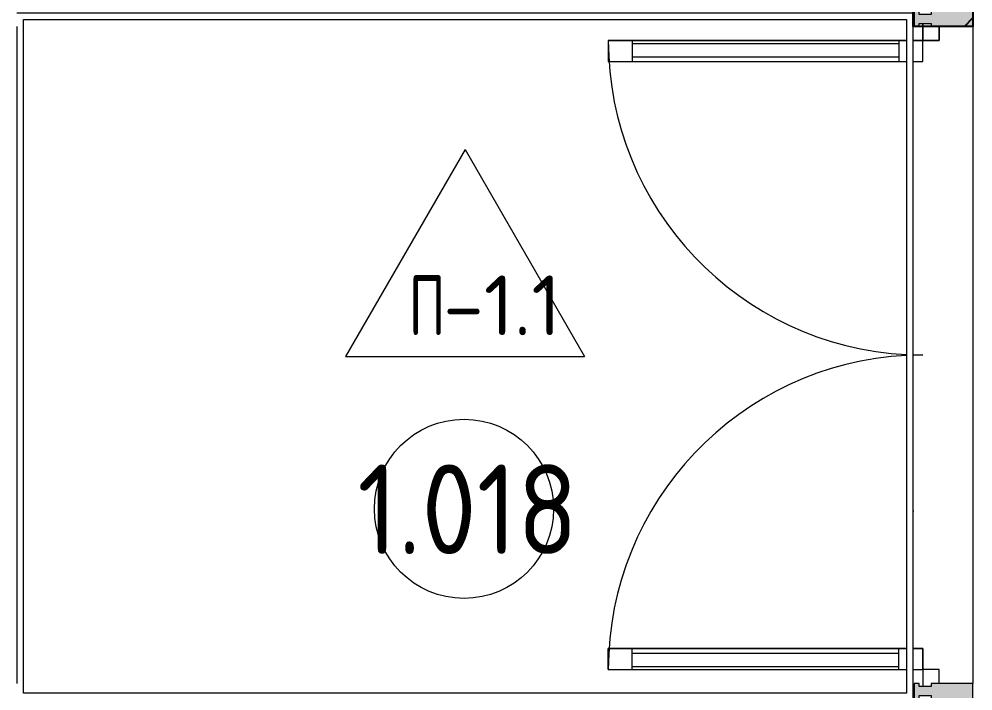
# Model space of a CAD drawing. Header units: millimetres. Extents: x -68946 to 690821, y -552984 to 293768.
# Drawn here: x 84095 to 87288, y 28728 to 30978 of the extents above; entities that cross this region are included whole.
import ezdxf

# ---------------------------------------------------------------- set-up
doc = ezdxf.new("R2010")
doc.units = ezdxf.units.MM
doc.linetypes.add('ADSK_Линия сетки', pattern=[2500, 2000, -250, 0, -250])
for name, color, linetype, lineweight in [('0) блоки', 250, 'Continuous', 25), ('A-AREA-____-IDEN', 250, 'Continuous', 9), ('A-DETL-GENF-OTLN', 250, 'Continuous', 5), ('A-DOOR-____-OTLN', 250, 'Continuous', 5), ('A-FLOR-____-IDEN', 250, 'Continuous', 9), ('A-FLOR-____-OTLN', 250, 'Continuous', 9), ('A-GENM-____-OTLN', 250, 'Continuous', 9), ('A-GLAZ-CWMG-MCUT', 250, 'Continuous', 9), ('A-GLAZ-CWMG-OTLN', 250, 'Continuous', 5), ('S-GRID-____-OTLN', 250, 'Continuous', 9)]:
    doc.layers.add(name, color=color, linetype=linetype, lineweight=lineweight)
doc.styles.add('ISOCPEUR_1', font='isocpeur.ttf', dxfattribs={"width": 0.9, "height": 250})
doc.styles.add('ISOCPEUR_2', font='isocpeur.ttf', dxfattribs={"height": 160})

# ---------------------------------------------------------------- blocks, each defined once
blk = doc.blocks.new('Прямоугольный импост - Импост структурный с накладкой - 180мм-37172030-АР1_Маркировочный план 1 этажа С2и3')
at = {"layer": 'A-GLAZ-CWMG-OTLN'}
blk.add_hatch(color=50, dxfattribs=at).paths.add_polyline_path([(-25, -17), (-25, 0), (-15, 0), (-15, 40), (-25, 40), (-25, 180), (25, 180), (25, 40), (15, 40), (15, 0), (25, 0), (25, -17), (-15, -17)])
at = {"layer": 'A-GLAZ-CWMG-MCUT', "lineweight": 5}
for p, q in [((-25, 40), (-25, 180)), ((-25, 180), (25, 180)), ((25, 180), (25, 40)), ((-15, 40), (-25, 40)), ((-15, 0), (-15, 40)), ((15, 40), (15, 0)), ((25, 40), (15, 40)), ((-25, -17), (-25, 0)), ((-25, 0), (-15, 0)), ((15, 0), (25, 0)), ((25, 0), (25, -17)), ((25, -17), (-25, -17))]:
    blk.add_line(p, q, dxfattribs=at)
blk = doc.blocks.new('Дверь_Витражная_СКБ_2Ст - ДВН_ДАО_Главный вход-37172286-АР1_Маркировочный план 1 этажа С2и3')
at = {"layer": 'A-DETL-GENF-OTLN', "lineweight": 5}
for p, q in [((-1053, 1040.5), (-983, 1040.5)), ((-1053, 1040.5), (-1053, 42)), ((-983, 1040.5), (-1053, 1040.5)), ((-1053, 1040.5), (-1053, 42)), ((-983, 1040.5), (-983, 42)), ((-983, 42), (-983, 1040.5)), ((1053, 1040.5), (983, 1040.5)), ((983, 1040.5), (983, 42)), ((1053, 1040.5), (983, 1040.5)), ((983, 1040.5), (983, 42)), ((1053, 1040.5), (1053, 42)), ((1053, 42), (1053, 1040.5)), ((-1053, 960.5), (-983, 960.5)), ((-1043, 960.5), (-1043, 67.5)), ((-999, 960.5), (-999, 67.5)), ((1053, 960.5), (983, 960.5)), ((999, 960.5), (999, 67.5)), ((1043, 960.5), (1043, 67.5)), ((-1053, 67.5), (-983, 67.5)), ((1053, 67.5), (983, 67.5)), ((-1053, 20), (-1053, -12.5)), ((-1053, 20), (-1053, -12.5)), ((-983, 20), (-983, -12.5)), ((-983, -12.5), (-983, 20)), ((983, 20), (983, -12.5)), ((983, 20), (983, -12.5)), ((1053, 20), (1053, -12.5)), ((1053, -12.5), (1053, 20)), ((-1053, -12.5), (-1110, -12.5)), ((-1053, -12.5), (-1110, -12.5)), ((-983, -12.5), (-1053, -12.5)), ((-1053, -12.5), (-983, -12.5)), ((-1053, -67.5), (-1053, -12.5)), ((-1053, -67.5), (-1053, -12.5)), ((983, -12.5), (1053, -12.5)), ((983, -12.5), (1053, -12.5)), ((1053, -67.5), (1053, -12.5)), ((1053, -12.5), (1110, -12.5)), ((1053, -12.5), (1053, -67.5)), ((1110, -12.5), (1053, -12.5)), ((-1100, -67.5), (-1053, -67.5)), ((-1100, -67.5), (-1053, -67.5)), ((1100, -67.5), (1053, -67.5)), ((1053, -67.5), (1100, -67.5))]:
    blk.add_line(p, q, dxfattribs=at)
at = {"layer": 'A-DOOR-____-OTLN'}
for p, q in [((-1053, 1040.5), (-1053, 42)), ((1053, 1040.5), (1053, 42)), ((-1053, 20), (-1053, -12.5)), ((1053, 20), (1053, -12.5))]:
    blk.add_line(p, q, dxfattribs=at)
for centre, start, end in [((-1053, -12.5), 2.9727, 90), ((1053, -12.5), 90, 177.0273), ((-1053, -12.5), 360, 1.7723), ((1053, -12.5), 178.2277, 180)]:
    blk.add_arc(centre, 1053, start, end, dxfattribs=at)
blk = doc.blocks.new('ASML_АР_Решетка вентиляционная встроенная - ГР-5_3000х2300-42052763-АР1_Маркировочный план 1 этажа С2и3')
at = {"layer": 'A-GENM-____-OTLN', "lineweight": 5}
for p, q in [((-1150, 1500), (-1150, -1500)), ((-1128, 1478), (1128, 1478)), ((-1128, -1478), (-1128, 1478)), ((1105, 1500), (-1095, 1500)), ((1128, 1478), (1128, -1478)), ((1150, -1500), (1150, 1500)), ((-1150, -1500), (1150, -1500)), ((1128, -1478), (-1128, -1478))]:
    blk.add_line(p, q, dxfattribs=at)
blk = doc.blocks.new('AAR_СКБ_Марка_Помещения_мал - Номер-28977439-АР1_Маркировочный план 1 этажа С2и3')
at = {"layer": 'A-AREA-____-IDEN'}
blk.add_circle((-0.028, 0), 3, dxfattribs=at)
blk = doc.blocks.new('AAR_СКБ_Марка_Перекрытия - Марка пола-17325028-АР1_Маркировочный план 1 этажа С2и3')
at = {"layer": 'A-FLOR-____-IDEN'}
for p, q in [((0, 6.932), (-4.002, 0)), ((0, 6.932), (4.002, 0)), ((-4.002, 0), (4.002, 0))]:
    blk.add_line(p, q, dxfattribs=at)

msp = doc.modelspace()

# ---------------------------------------------------------------- hatches: boundary and pattern name
at = {"layer": '0) блоки'}
h = msp.add_hatch(dxfattribs=at)
h.set_pattern_fill('ANSI31', color=6, scale=55)
h.paths.add_polyline_path([(87087.9029, 32324.9673), (87287.8919, 32324.9673), (87287.8919, 30953), (87087.9029, 30953)])

# ---------------------------------------------------------------- linework, layer by layer
msp.add_lwpolyline([(87087.9029, 32324.9673), (87287.8919, 32324.9673), (87287.8919, 30953), (87087.9029, 30953)], close=True, dxfattribs=at)
at = {"layer": 'A-FLOR-____-OTLN', "color": 18, "lineweight": 5, "true_color": 0x000000}
msp.add_line((87287.8919, 30953), (87287.8919, 28753), dxfattribs=at)
at = {"layer": 'S-GRID-____-OTLN', "color": 18, "linetype": 'ADSK_Линия сетки', "true_color": 0x000000}
msp.add_line((87087.9138, -2919.5356), (87087.9138, 61063.6538), dxfattribs=at)

# ---------------------------------------------------------------- block references
at = {"layer": 'A-AREA-____-IDEN', "color": 18, "true_color": 0x000000, "xscale": 99.99999999999993, "yscale": 99.99999999999993, "zscale": 99.99999999999993}
msp.add_blockref('AAR_СКБ_Марка_Помещения_мал - Номер-28977439-АР1_Маркировочный план 1 этажа С2и3', (85587.1258, 29337.7261), dxfattribs=at)
at = {"layer": 'A-DOOR-____-OTLN', "color": 18, "true_color": 0x000000, "rotation": 89.99999999999935}
msp.add_blockref('Дверь_Витражная_СКБ_2Ст - ДВН_ДАО_Главный вход-37172286-АР1_Маркировочный план 1 этажа С2и3', (87107.8919, 29853), dxfattribs=at)
at = {"layer": 'A-FLOR-____-IDEN', "color": 18, "true_color": 0x000000, "xscale": 99.99999999999993, "yscale": 99.99999999999993, "zscale": 99.99999999999993}
msp.add_blockref('AAR_СКБ_Марка_Перекрытия - Марка пола-17325028-АР1_Маркировочный план 1 этажа С2и3', (85587.9138, 29848), dxfattribs=at)
at = {"layer": 'A-GENM-____-OTLN', "color": 18, "lineweight": 5, "true_color": 0x000000, "rotation": 89.99999999999973}
msp.add_blockref('ASML_АР_Решетка вентиляционная встроенная - ГР-5_3000х2300-42052763-АР1_Маркировочный план 1 этажа С2и3', (85587.9138, 29848), dxfattribs=at)
at = {"layer": 'A-GLAZ-CWMG-OTLN', "color": 18, "true_color": 0x000000, "extrusion": (0, 0, -1), "rotation": 90.00000000000065}
for p in [(-87107.8919, 30978), (-87107.8919, 28728)]:
    msp.add_blockref('Прямоугольный импост - Импост структурный с накладкой - 180мм-37172030-АР1_Маркировочный план 1 этажа С2и3', p, dxfattribs=at)

# ---------------------------------------------------------------- texts
at = {"layer": 'A-AREA-____-IDEN', "color": 18, "true_color": 0x000000, "insert": (85227.1867, 29486.3859), "char_height": 300, "width": 564.388, "attachment_point": 1, "style": 'ISOCPEUR_1'}
msp.add_mtext('1.018', dxfattribs=at)
at = {"layer": 'A-FLOR-____-IDEN', "color": 18, "true_color": 0x000000, "char_height": 200, "attachment_point": 1, "style": 'ISOCPEUR_2'}
for s, insert, width in [('\\fISOCPEUR|b0|i0|c204|p34|;\\W.7;П', (85398.7789, 30119.3858), 140.295312), ('-1.1', (85514.5341, 30119.3858), 342.320562)]:
    msp.add_mtext(s, dxfattribs=dict(at, insert=insert, width=width))

doc.saveas('drawing.dxf')
